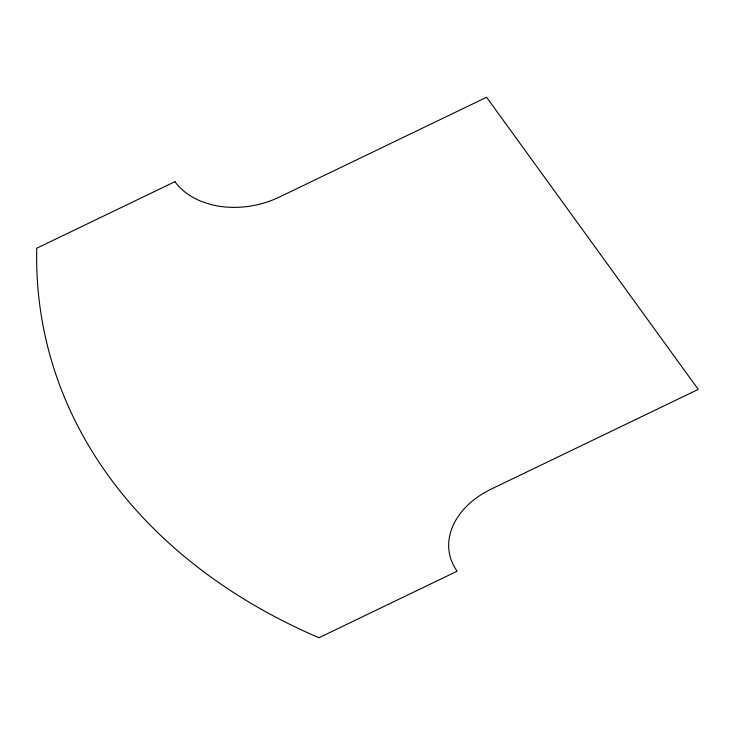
<?xml version="1.0" encoding="UTF-8"?>
<svg xmlns="http://www.w3.org/2000/svg" width="735" height="735" viewBox="0 0 735 735"><rect width="100%" height="100%" fill="white"/><g stroke="black" fill="none" stroke-linecap="round" stroke-linejoin="round"><path stroke-width="1.1" d="M174.939 181.674L36.75 248.228A666.333 492.055 -12.3 0 0 318.962 637.741L457.152 571.187A78.388 57.89 -12.3 0 1 490.971 489.225L698.25 389.394L486.588 97.259L279.309 197.09A78.388 57.89 -12.3 0 1 174.939 181.674"/></g></svg>
